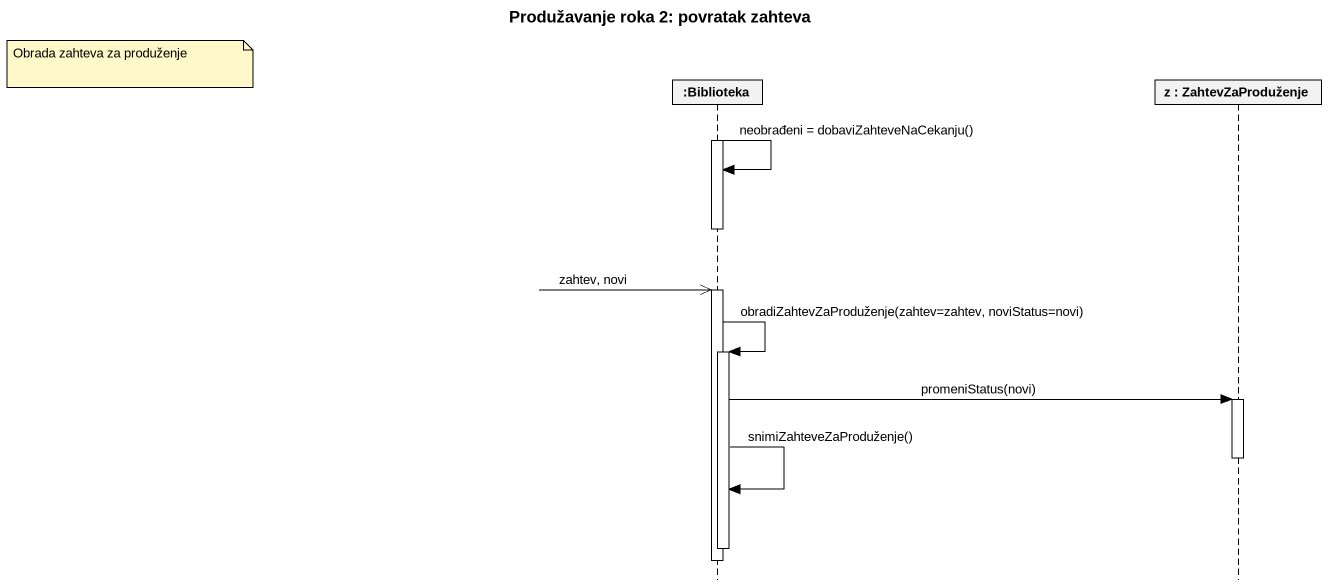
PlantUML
@startuml
title Produžavanje roka 2: povratak zahteva
hide footbox
participant ":Biblioteka" as Biblioteka
participant "z : ZahtevZaProduženje" as z

note left of Biblioteka : Obrada zahteva za produženje
activate Biblioteka
Biblioteka -> Biblioteka : neobrađeni = dobaviZahteveNaCekanju()
deactivate Biblioteka
Biblioteka ->> Biblioteka : zahtev, novi
activate Biblioteka
Biblioteka -> Biblioteka : obradiZahtevZaProduženje(zahtev=zahtev, noviStatus=novi)
activate Biblioteka
Biblioteka -> z : promeniStatus(novi)
activate z
deactivate z
Biblioteka -> Biblioteka : snimiZahteveZaProduženje()
deactivate Biblioteka
deactivate Biblioteka
@enduml
